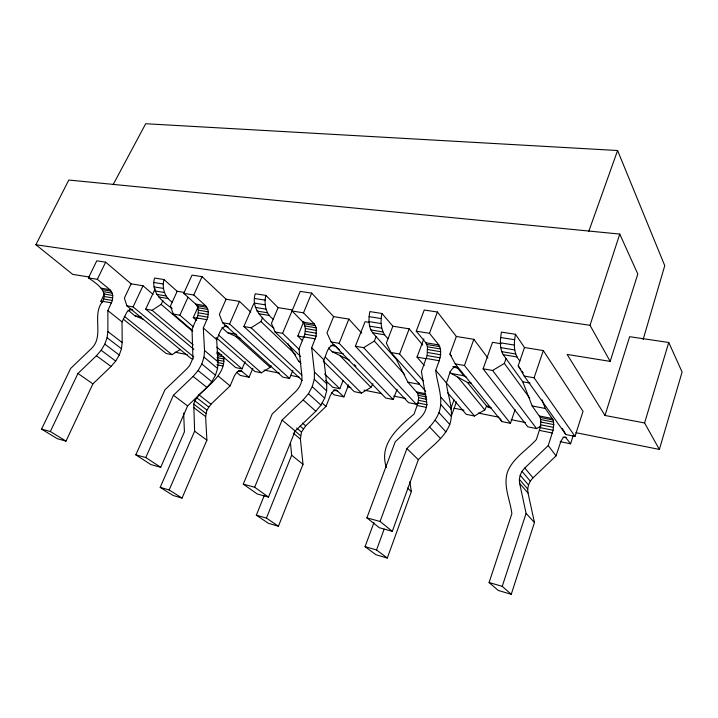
<?xml version="1.0" encoding="UTF-8"?>
<svg xmlns="http://www.w3.org/2000/svg" width="718" height="718" viewBox="0 0 718 718"><rect width="100%" height="100%" fill="white"/><g stroke="black" fill="none" stroke-linecap="round" stroke-linejoin="round"><path stroke-width="1.08" d="M268.496 497.089L257.232 493.975L243.276 484.147L272.167 414.062L295.78 391.454C299.747 387.496 302.368 382.03 301.946 376.349L299.002 348.948L304.854 334.166L305.365 328.521L304.163 323.755L303.005 322.104L292.038 310.984L303.499 312.842L314.349 324.015L316.288 327.866L316.162 336.141L311.666 347.736L314.448 372.041L314.287 379.23L312.249 386.625L308.453 393.688L303.167 399.917L282.111 420.075L254.675 487.253L268.496 497.089L295.152 431.006L315.794 411.243L320.973 405.123L324.68 398.176L326.645 390.897L326.762 383.807L323.863 359.799C326.564 355.042 326.95 347 333.107 345.125L334.615 345.322L332.596 344.963M386.383 467.409C378.494 444.074 398.248 427.434 414.115 414.008L418.011 402.969L418.558 397.7L417.705 393.383L407.887 382.156L396.165 359.018L372.669 332.784C368.181 326.762 368.54 318.63 369.842 311.594L381.976 313.488L392.872 326.205L409.197 328.853L422.731 345.062M388.079 338.627C380.755 332.515 380.073 322.194 381.976 313.488M264.197 495.725L256.326 515.174L268.415 523.314L278.422 526.24L303.005 464.313L300.411 439.084L301.479 432.092L305.697 425.873L325.972 406.478L330.244 395.699L332.524 391.902L333.897 390.745L336.625 390.296L343.904 396.883L348.598 384.938M416.243 331.169L429.463 333.314L438.869 344.936L440.493 348.993L440.628 354.764L439.254 360.741L435.727 370.335L446.3 382.802C447.826 396.533 454.476 410.669 449.737 424.446C443.742 439.524 428.817 448.113 418.325 459.717L392.297 531.311L379.301 527.721L366.898 517.866L395.187 441.884L420.569 417.616C424.85 413.38 427.461 407.339 426.582 401.272L421.403 371.502L427.129 355.554L427.47 346.776L425.819 342.746L416.243 331.169L424.248 310.023L437.433 312.007L456.352 336.482L473.853 339.318L487.899 358.067M573.188 435.638L570.577 443.796L565.344 436.966L563.181 437.675L560.973 441.049L556.028 455.876L533.016 477.847C529.04 481.76 526.94 487.504 528.026 493.051L534.461 522.533L511.261 594.271L498.301 590.483L489.084 582.531L511.871 513.657C510.166 500.015 503.094 486.122 507.384 472.309C512.697 458.183 526.716 450.276 536.409 439.488L540.178 427.632L540.833 422.031L540.25 417.481L532.146 405.957L522.776 381.788L503.192 354.647C499.315 347.835 500.186 339.515 501.46 332.093L515.488 334.283L524.49 347.512L543.302 350.564L583.025 411.306L575.001 436.4L565.847 434.543L524.194 376.053L518.199 365.794L524.49 347.512M519.877 360.939C513.244 353.741 513.774 343.231 515.488 334.283M511.261 594.271L502.241 586.337L526.088 513.361L519.653 483.447C518.567 477.802 520.73 471.977 524.777 467.992L548.229 445.6L553.093 430.244L553.766 424.598L553.21 420.03L545.303 408.47L542.081 399.872M250.753 312.124L239.489 301.372L226.08 299.209L202.063 276.645L192.029 275.138L183.736 293.375L195.673 304.073L196.947 305.644L198.339 310.158L197.926 315.462L192.02 329.239L192.936 358.219L189.714 365.498L187.003 368.648L164.925 389.811L135.828 454.835L150.843 464.564L160.706 467.292L187.604 405.939L206.928 387.433L211.828 381.707L215.463 375.236L217.581 368.478L218.03 361.899L216.665 339.659C219.295 335.126 220.076 327.354 226.224 326.053M183.655 413.065L184.427 431.832L160.213 487.36L173.173 495.492L182.058 498.086L206.883 440.134L205.635 416.611L206.901 410.077L210.984 404.216L230.11 385.898L234.445 375.783L236.796 372.238L238.232 371.17L241.14 370.811L249.065 377.246L252.862 368.298M160.706 467.292L145.781 457.546L173.442 395.25L193.115 376.403L198.114 370.578L201.839 364.008L204.02 357.151L204.531 350.492L203.311 328L207.852 317.194L208.274 311.863L207.798 309.413L205.635 305.742L193.77 295.008L183.736 293.375M182.058 498.086L169.17 489.954L194.623 431.195L193.77 404.126L194.829 400.797L198.994 394.864C209.243 384.794 226.152 373.414 223.594 356.855L217.635 355.679M153.078 294.425L143.008 285.755L131.125 283.834L105.636 262.16L96.768 260.831L88.467 277.893C95.718 283.08 108.355 290.512 102.764 301.318C91.177 314.996 104.837 336.033 91.339 348.589L70.606 368.487L41.572 429.122L57.296 438.707L66.002 441.112L92.9 383.87L111.048 366.458L115.706 361.091L119.26 355.033L121.468 348.715L122.195 342.594L122.024 321.879L126.826 312.213L128.325 310.634L131.771 309.207M41.572 429.122L50.341 431.518L77.966 373.45L96.427 355.733L101.166 350.276L104.81 344.137L107.09 337.738L107.871 331.545L107.871 310.607L112.403 300.501L112.744 295.475L112.205 293.15L109.89 289.659L97.334 279.329L88.467 277.893M172.132 308.444C162.142 301.695 150.385 291.616 154.621 278.072L163.982 279.535L177.175 291.284L184.526 292.477M172.23 302.09C164.584 297.44 161.81 287.927 163.982 279.535M273.962 328.234C263.497 319.905 250.465 308.785 255.258 293.752L265.875 295.403L278.117 307.627L292.406 309.943M273.217 319.187C265.624 313.901 263.82 303.938 265.875 295.403M392.297 531.311L380.073 521.465L406.918 448.57C417.634 436.732 432.828 427.946 439.003 412.581C443.886 398.634 437.226 384.274 435.727 370.335M643.113 339.578L664.751 265.66L617.597 150.52L145.7 123.729L113.085 184.723M659.375 449.432L682.1 372.032L668.754 342.486L629.641 336.688L604.996 415.471L644.585 422.965L659.375 449.432L575.926 432.676M644.585 422.965L668.754 342.486M604.996 415.471L567.121 354.423L610.183 361.387L637.817 274.034L619.76 234.077L68.784 180.038L35.9 244.73L72.715 274.375L89.077 277.022M610.183 361.387L590.016 325.299L619.76 234.077M575.001 436.4L534.102 377.803L543.302 350.564M456.352 336.482L449.926 354.055L455.221 363.864L501.873 421.574L510.444 423.306L515.093 409.637M501.047 343.725L492.485 342.333L483.124 368.792L492.611 370.47L504.368 363.416L506.046 358.596M588.805 231.277L617.597 150.52M451.407 415.893L456.442 401.847M510.444 423.306L464.429 365.489L473.853 339.318M450.698 409.018L453.982 399.89M373.952 522.596L365.058 546.64L375.945 554.736L387.289 558.048L411.369 491.57L409.825 481.778M446.3 382.802C449.028 377.731 449.028 369.537 455.024 366.871L457.528 367.966L463.846 375.765L466.619 377.336M387.289 558.048L376.537 549.961L384.148 529.184M424.248 365.525L417.014 357.106L423.889 338.788M429.463 333.314L437.433 312.007M299.523 349.729L282.596 333.349L300.241 291.4L311.693 293.115L333.601 316.611L326.986 332.91L331.115 341.93L385.665 398.005L393.213 399.54L397.081 389.291M423.306 380.863L399.603 354.028L409.197 328.853M392.872 326.205L386.347 343.123L391.023 352.511L425.702 391.274M369.294 322.391L365.076 321.709L355.383 346.22L363.631 347.674L374.338 341.059L376.079 336.598M325.523 380.369L332.721 387.271L339.829 388.716L343.114 380.405M393.213 399.54L339.129 343.339L348.849 319.079L333.601 316.611M278.422 526.24L266.432 518.1L291.661 455.248L290.467 443.033M226.08 299.209L219.376 314.412L222.58 322.741L282.838 377.156L289.542 378.512L292.845 370.47M302.574 340.736L297.808 336.033L303.768 321.646M303.499 312.842L311.693 293.115M278.117 307.627L271.449 323.36L275.093 332.021L300.707 356.577M253.741 303.678L243.887 326.51L251.112 327.785L260.939 321.556L262.707 317.401M217.168 351.676L235.746 367.607L242.074 368.89L245.134 361.728M289.542 378.512L229.616 323.989L239.489 301.372M196.66 320.515L193.286 317.562L198.231 306.532M193.77 295.008L202.063 276.645M193.33 326.807L179.877 315.193L187.981 297.306M177.175 291.284L170.444 305.994L173.262 314.026L192.684 330.675M155.151 288.815L145.7 309.153L152.09 310.284L161.164 304.396L162.95 300.519M131.125 283.834L124.393 298.078L126.853 305.823L133.09 306.918L143.008 285.755M447.422 392.459L466.251 414.349L474.499 416.018L484.776 409.915L486.616 406.056L467.409 382.434L451.245 373.468L449.818 371.744M102.629 302.628L100.888 301.228L104.666 293.348M97.334 279.329L105.636 262.16M323.235 361.091L354.225 391.633L361.504 393.105L370.973 387.334L372.92 383.744M216.064 337.505L254.89 371.493L261.37 372.804L270.139 367.329L271.144 365.65M123.532 319.348L166.199 353.507L172.006 354.683L180.173 349.478M355.383 346.22L408.506 402.636L416.243 404.207L418.038 403.13M483.124 368.792L527.811 426.833L536.606 428.619L541.076 425.998M489.793 406.576L486.616 406.056L488.33 407.384L490.295 407.546M35.9 244.73L590.016 325.299M153.975 282.506L163.336 283.996M254.558 298.464L265.166 300.151M369.07 316.638L381.204 318.559M500.617 337.505L514.626 339.731M154.119 286.895L163.462 288.403M254.603 303.122L265.202 304.836M368.989 321.592L381.105 323.549M500.365 342.809L514.366 345.071M155.025 290.943L164.359 292.477M255.384 307.403L265.974 309.135M369.599 326.134L381.698 328.117M500.742 347.638L514.707 349.926M156.65 294.38L165.966 295.933M256.856 311.02L267.419 312.77M370.856 329.948L382.927 331.949M501.711 351.667L515.641 353.983M158.857 296.983L168.165 298.544M258.902 313.739L269.447 315.498M372.669 332.784L384.713 334.803M503.192 354.647L517.086 356.972M101.076 288.178L109.89 289.659M195.673 304.073L205.635 305.742M303.005 322.104L314.349 324.015M425.819 342.746L438.869 344.936M102.432 289.677L111.236 291.167M196.947 305.644L206.901 307.322M304.163 323.755L315.498 325.667M426.815 344.469L439.847 346.668M103.41 291.661L112.205 293.15M197.854 307.726L207.798 309.413M304.971 325.936L316.288 327.866M427.47 346.776L440.493 348.993M103.957 293.967L112.744 295.475M198.339 310.158L208.274 311.863M305.365 328.521L316.674 330.468M427.748 349.522L440.753 351.757M104.029 296.462L112.816 297.979M198.356 312.797L208.292 314.52M305.321 331.33L316.629 333.287M427.632 352.511L440.628 354.764M103.625 298.966L112.403 300.501M197.926 315.462L207.852 317.194M304.854 334.166L316.162 336.141M427.129 355.554L440.116 357.824M102.764 301.318L111.55 302.87M197.064 317.966L206.99 319.716M303.992 336.85L315.292 338.842M426.268 358.444L439.254 360.741M100.888 301.228L102.889 301.587M173.262 314.026L179.877 315.193M193.286 317.562L198.132 318.415M222.58 322.741L229.616 323.989M275.093 332.021L282.596 333.349M297.808 336.033L304.414 337.209M331.115 341.93L339.129 343.339M391.023 352.511L399.603 354.028M417.014 357.106L425.846 358.668M455.221 363.864L464.429 365.489M524.194 376.053L534.102 377.803M224.59 325.703L226.762 326.089M452.896 366.494L456.37 367.042M129.581 309.35L132.839 309.934M224.958 326.394L228.216 326.977M330.899 345.331L335.943 346.238L339.614 350.016M453.291 367.212L457.528 367.966M522.776 381.788L530.01 383.089M128.046 310.176L134.939 315.803L141.428 316.979M221.952 327.605L227.642 332.703L236.294 334.274M328.548 348.015L332.254 351.775L343.285 353.786M451.245 373.468L463.846 375.765M467.409 382.434L471.529 383.197M288.115 343.85L298.661 361.235L300.689 361.63M407.887 382.156L419.411 384.363L418.495 382.532M532.146 405.957L545.303 408.47M216.737 352.753L219.726 353.337M416.817 391.965L425.101 393.581M539.532 416.009L552.51 418.549M216.845 353.884L221.826 354.863M417.705 393.383L425.98 395.017M540.25 417.481L553.21 420.03M488.33 407.384L491.588 408.03M418.298 395.349L426.564 396.973M540.699 419.536L553.641 422.094M217.051 357.618L224.007 359M418.558 397.7L426.806 399.343M540.833 422.031L553.766 424.598M217.06 359.951L224.016 361.342M418.459 400.303L426.707 401.954M540.654 424.787L553.578 427.381M175.147 352.206L187.227 354.629M264.089 370.066L279.464 373.154M290.44 375.352L299.226 377.121M347.539 386.822L350.833 387.487M364.008 390.125L381.572 393.652M393.652 396.085L405.733 398.508M454.045 408.21L463.927 410.193M478.197 413.056L499.064 417.248M511.144 419.671L525.414 422.534M217.662 362.527L223.621 363.73M418.011 402.969L427.291 404.844M540.178 427.632L553.093 430.244M193.214 358.982L191.212 358.578L126.853 305.823M216.899 364.78L222.858 365.992M417.248 405.526L426.528 407.42M539.424 430.378L552.339 433.008M239.184 370.407L241.14 370.811M334.435 389.847L336.625 390.296M238.493 370.73L242.424 371.538M333.421 390.125L337.81 391.023M563.056 437.056L566.215 437.702M249.065 377.246L240.288 375.433L236.94 372.579M343.904 396.883L334.085 394.846L331.779 392.656M560.139 441.642L570.577 443.796M135.828 454.835L145.781 457.546M243.276 484.147L254.675 487.253M366.898 517.866L380.073 521.465M160.213 487.36L169.17 489.954M256.326 515.174L266.432 518.1M365.058 546.64L376.537 549.961M489.084 582.531L502.241 586.337M134.939 315.803L143.474 319.393M227.642 332.703L240.656 338.546M332.254 351.775L349.621 360.274M50.341 431.518L66.002 441.112M77.966 373.45L92.9 383.87M194.623 431.195L206.883 440.134M96.427 355.733L111.048 366.458M101.166 350.276L115.706 361.091M173.442 395.25L187.604 405.939M104.81 344.137L119.26 355.033M193.51 407.411L205.635 416.611M107.09 337.738L121.468 348.715M193.77 404.126L205.878 413.362M194.829 400.797L206.901 410.077M107.871 331.545L122.195 342.594M196.606 397.637L208.642 406.953M198.994 394.864L210.984 404.216M107.871 310.607L122.024 321.879M193.115 376.403L206.928 387.433M291.661 455.248L303.005 464.313M124.268 316.261L172.006 354.683M198.114 370.578L211.828 381.707M218.425 376.241L230.11 385.898M133.09 306.918L193.788 356.972M201.839 364.008L215.463 375.236M145.7 309.153L193.851 349.334M293.186 433.062L300.411 439.084M204.02 357.151L217.581 368.478M152.09 310.284L193.187 344.793M282.111 420.075L295.152 431.006M294.901 430.899L300.51 435.611M296.678 428.045L301.479 432.092M204.531 350.492L218.03 361.899M300.061 426.061L303.247 428.781M161.164 304.396L192.657 331.384M302.529 423.144L305.697 425.873M216.863 347.126L242.074 368.89M203.311 328L216.665 339.659M218.541 335.046L261.37 372.804M303.167 399.917L315.794 411.243M235.728 336.329L270.139 367.329M407.483 488.052L411.369 491.57M308.453 393.688L320.973 405.123M322.122 402.951L325.972 406.478M243.887 326.51L302.287 380.504M312.249 386.625L324.68 398.176M251.112 327.785L301.802 375.038M314.287 379.23L326.645 390.897M298.661 361.235L300.977 363.443M260.939 321.556L295.762 354.791M314.448 372.041L326.762 383.807M324.518 373.899L339.829 388.716M406.918 448.57L418.325 459.717M311.666 347.736L323.863 359.799M325.227 357.017L361.504 393.105M339.713 355.428L370.973 387.334M354.459 364.726L355.993 366.315M429.552 426.932L440.502 438.519M363.631 347.674L416.243 404.207M435.153 420.218L445.986 431.94M348.849 319.079L361.692 333.143M526.088 513.361L534.461 522.533M374.338 341.059L404.737 374.661M439.003 412.581L449.737 424.446M440.834 404.575L451.496 416.566M440.529 396.758L451.155 408.865M519.653 483.447L528.026 493.051M519.347 479.346L527.712 489.012M520.155 475.226L528.493 484.955M446.596 383.125L474.499 416.018M522.004 471.358L530.297 481.15M524.777 467.992L533.016 477.847M457.824 377.121L484.776 409.915M449.926 354.055L451.281 355.742M548.229 445.6L556.028 455.876M492.611 370.47L536.606 428.619M504.368 363.416L529.749 398.221M518.199 365.794L520.747 369.375M522.013 371.161L523.287 372.956M562.221 428.386L565.847 434.543M500.338 418.791L501.873 421.574"/></g></svg>
